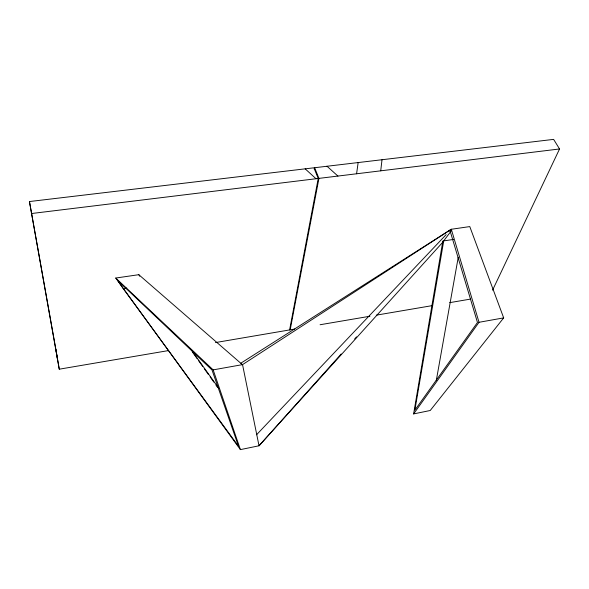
<?xml version="1.0" encoding="UTF-8"?>
<svg xmlns="http://www.w3.org/2000/svg" width="589" height="589" viewBox="0 0 589 589"><rect width="100%" height="100%" fill="white"/><g stroke="black" fill="none" stroke-linecap="round" stroke-linejoin="round"><path stroke-width="0.88" d="M380.722 170.832L382.011 159.729M356.588 173.777L358.149 162.564M115.746 278.037L213.159 369.877L242.543 364.62L451.218 229.283L451.63 230.321L442.523 242.499L259.02 445.785L240.4 449.621L115.746 278.037L138.813 274.688L240.783 363.236L451.218 229.283L469.779 226.588L503.669 317.883L430.235 410.496L413.618 413.92L442.84 241.019M436.302 380.457L458.249 257.253M314.298 169.492L314.622 167.725L553.623 139.379L559.55 148.965L492.573 290.163M289.604 329.936L318.222 178.474L313.908 167.806L29.45 201.548L59.261 369.193L168.535 350.573M290.186 329.833L318.936 178.386L314.622 167.725M413.618 413.92L479.019 322.293L503.669 317.883M341.193 353.996L259.02 445.785L242.543 364.62L240.783 363.236M354.688 338.925L356.529 336.871M256.517 434.8L446.16 234.621M449.319 231.286L451.218 229.283M215.464 342.57L294.721 329.06M320.092 324.738L369.929 316.241M376.275 315.159L432.459 305.588M449.672 302.65L470.515 299.094M123.248 288.625L238.53 446.3L212.018 369.988L117.763 280.592L123.248 288.625L126.782 288.102M453.582 239.428L443.723 240.894L414.862 410.165L477.473 322.477L450.401 231.963M31.401 213.542L559.55 148.965M327.02 166.253L337.917 176.067M305.183 168.844L316.006 178.739M191.719 350.426L218.931 388.578M192.493 352.126L197.293 358.87M198.36 360.372L202.631 366.365M204.228 368.618L208.499 374.611M210.096 376.864L213.829 382.106M215.964 385.11L217.569 387.356M138.813 274.688L139.689 276.219M213.159 369.877L240.4 449.621M451.63 230.321L479.019 322.293M29.45 201.548L55.602 347.878M59.261 369.193L55.764 348.762L57.391 358.738"/></g></svg>
